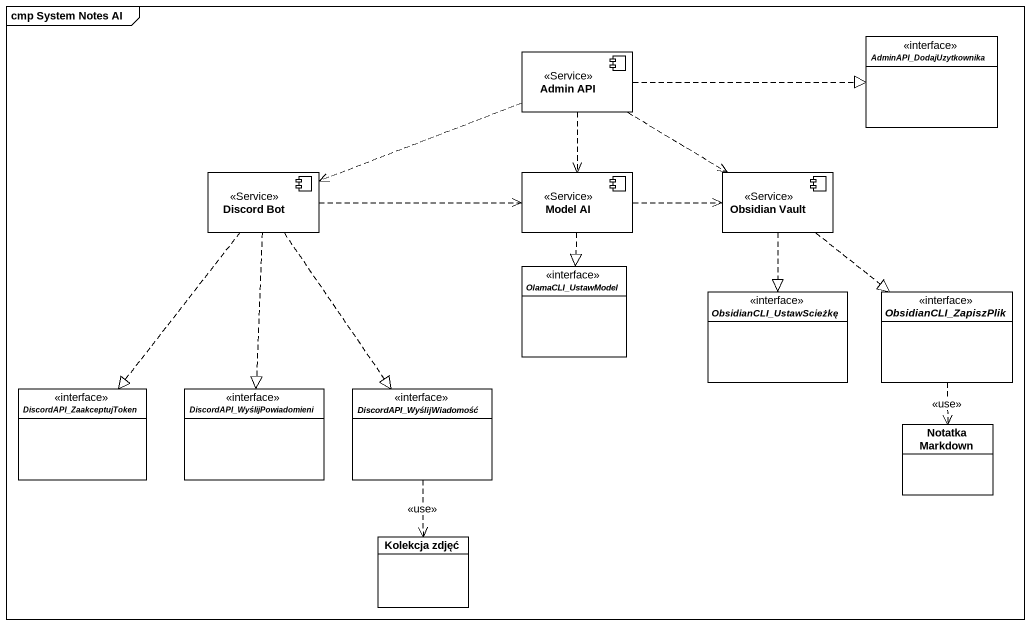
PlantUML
@startuml
mainframe cmp System Notes AI
allowmixing
hide circle
hide empty members
component "Admin API" as Admin_API <<Service>>
interface AdminAPI_DodajUzytkownika
component "Discord Bot" as Discord_Bot <<Service>>
component "Model AI" as Model_AI <<Service>>
component "Obsidian Vault" as Obsidian_Vault <<Service>>
interface OlamaCLI_UstawModel
interface ObsidianCLI_UstawScieżkę
interface ObsidianCLI_ZapiszPlik
interface DiscordAPI_ZaakceptujToken
interface "DiscordAPI_WyślijPowiadomieni" as DiscordAPI
interface DiscordAPI_WyślijWiadomość
class "Notatka Markdown" as Notatka_Markdown
class "Kolekcja zdjęć" as Kolekcja_zdjęć
Admin_API .right.|> AdminAPI_DodajUzytkownika
Admin_API .left.> Discord_Bot
Admin_API ..> Model_AI
Admin_API ..> Obsidian_Vault
Discord_Bot .right.> Model_AI
Discord_Bot ..|> DiscordAPI_ZaakceptujToken
Discord_Bot ..|> DiscordAPI
Discord_Bot ..|> DiscordAPI_WyślijWiadomość
Model_AI .right.> Obsidian_Vault
Model_AI ..|> OlamaCLI_UstawModel
Obsidian_Vault ..|> ObsidianCLI_UstawScieżkę
Obsidian_Vault ..|> ObsidianCLI_ZapiszPlik
ObsidianCLI_ZapiszPlik ..> Notatka_Markdown : <<use>>
DiscordAPI_WyślijWiadomość ..> Kolekcja_zdjęć : <<use>>
@enduml
